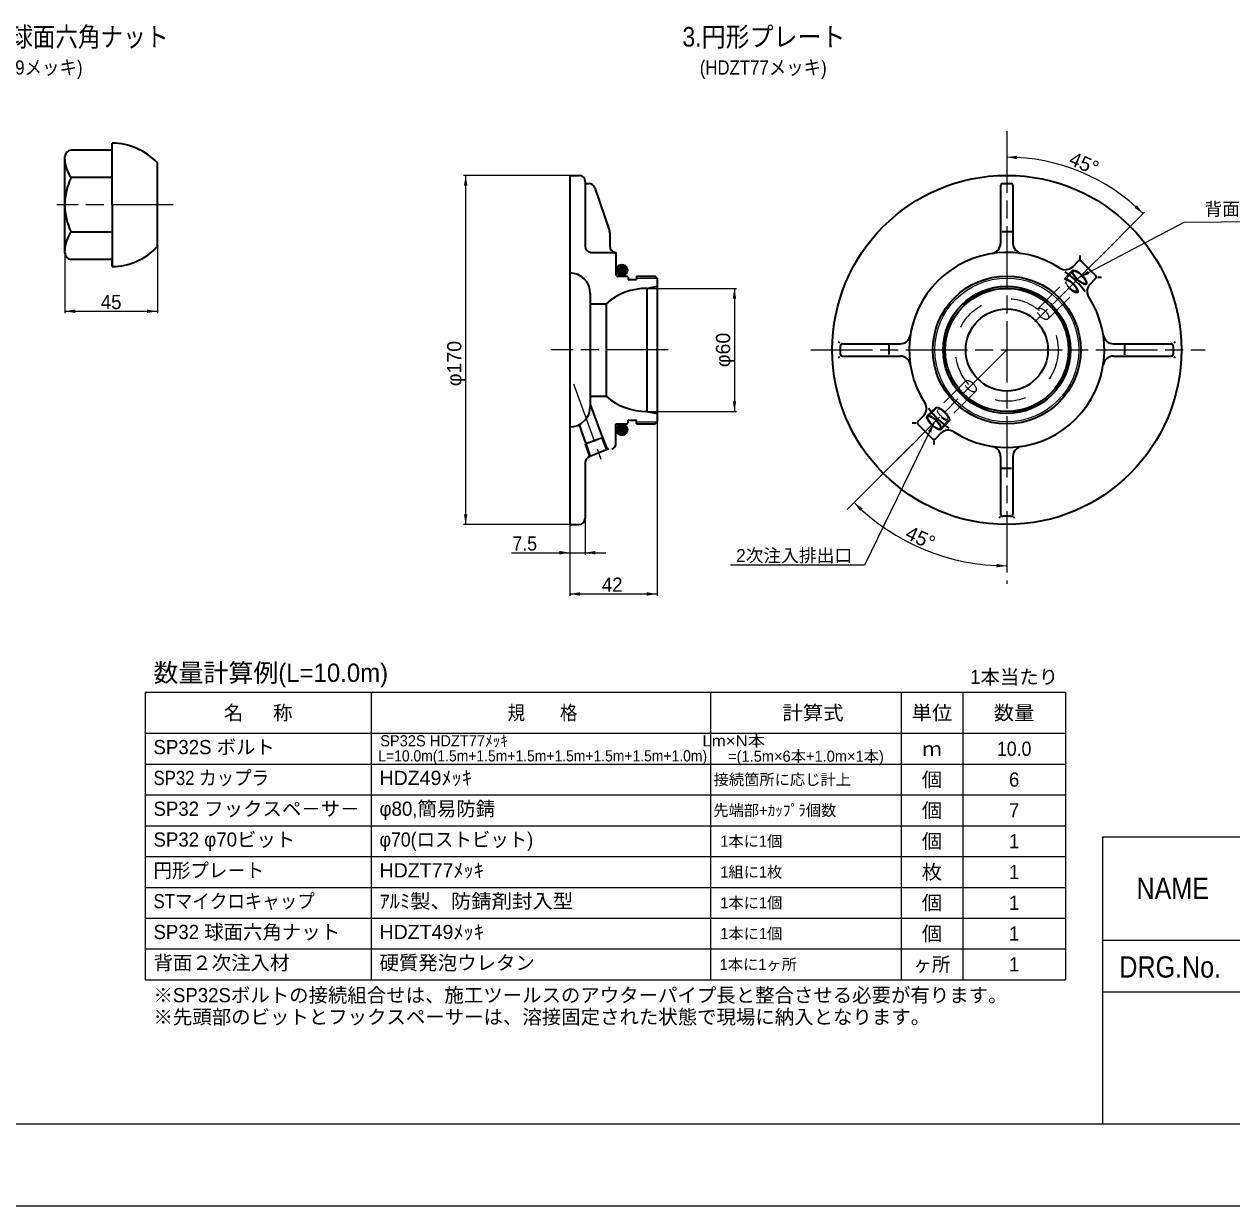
# Model space of a CAD drawing. Units: millimetres at full size, sheet at 1:2.5. Extents: x 2197 to 3877, y 1207 to 2409.
# Drawn here: x 2869 to 3457, y 1221 to 1797 of the extents above; entities that cross this region are included whole.
import ezdxf
from ezdxf.enums import TextEntityAlignment as Align

# ---------------------------------------------------------------- set-up
doc = ezdxf.new("R2010")
doc.units = ezdxf.units.MM
doc.header["$LTSCALE"] = 2.5
for name, pattern in [('CHAIN', [18.5, 12, -1.5, 3.5, -1.5]), ('CHAIN_DOUBLE_DASH', [23.5, 12, -1.5, 3.5, -1.5, 3.5, -1.5]), ('DASHED_SPACED', [12, 6, -6])]:
    doc.linetypes.add(name, pattern=pattern)
for name, color, linetype, lineweight in [('1外形線', 7, 'Continuous', 35), ('2細い実線', 3, 'Continuous', 20), ('3隠れ線', 2, 'DASHED_SPACED', 13), ('4中心線', 1, 'CHAIN', 15), ('5想像線', 6, 'CHAIN_DOUBLE_DASH', 13), ('6寸法線', 4, 'Continuous', 13), ('7 枠・タイトル', 7, 'Continuous', 13), ('8 数量表', 7, 'Continuous', 13)]:
    doc.layers.add(name, color=color, linetype=linetype, lineweight=lineweight)
doc.styles.add('ＭＳ Ｐゴシック', font='')
doc.styles.get('ＭＳ Ｐゴシック').set_extended_font_data('MS PGothic')

# ---------------------------------------------------------------- blocks, each defined once
blk = doc.blocks.new('filled_arrow')
at = {"color": 0, "linetype": 'Continuous', "lineweight": -2}
blk.add_solid([(7.5, 1.25), (0, 0), (7.5, -1.25)], dxfattribs=at)

msp = doc.modelspace()

# ---------------------------------------------------------------- hatches: boundary and pattern name
at = {"layer": '1外形線'}
for points in [[(3163.177, 1677.056, -1), (3157.477, 1677.056, -1)], [(3157.477, 1599.356, -1), (3163.177, 1599.356, -1)]]:
    msp.add_hatch(color=256, dxfattribs=at).paths.add_polyline_path(points)

# ---------------------------------------------------------------- linework, layer by layer
for p, q in [((2912.249, 1735.427), (2892.249, 1735.427)), ((2912.249, 1708.877), (2912.249, 1738.877)), ((2889.249, 1685.327), (2889.249, 1732.427)), ((2934.249, 1688.481), (2934.249, 1729.273)), ((3134.977, 1723.206), (3139.477, 1723.206)), ((3134.977, 1723.206), (3134.977, 1553.206)), ((2912.249, 1722.152), (2892.249, 1722.152)), ((3142.477, 1720.206), (3142.477, 1688.706)), ((3143.477, 1719.202), (3144.329, 1719.206)), ((3147.169, 1717.173), (3154.317, 1696.176)), ((3344.696, 1718.206), (3344.696, 1690.093)), ((3345.696, 1719.206), (3349.696, 1719.206)), ((3350.696, 1718.206), (3350.696, 1690.093)), ((2912.249, 1708.877), (2912.249, 1678.877)), ((2912.249, 1695.602), (2892.249, 1695.602)), ((3154.477, 1695.209), (3154.477, 1688.706)), ((3350.074, 1695.706), (3345.428, 1695.706)), ((2912.249, 1682.327), (2892.249, 1682.327)), ((2912.249, 1678.877), (2912.249, 1682.327)), ((3144.977, 1685.706), (3157.477, 1685.706)), ((3157.477, 1685.706), (3157.477, 1674.406)), ((3379.752, 1678.748), (3382.457, 1681.453)), ((3383.164, 1684.202), (3383.164, 1682.279)), ((3390.943, 1674.382), (3383.872, 1681.453)), ((3157.677, 1674.206), (3162.977, 1674.206)), ((3163.477, 1673.706), (3162.977, 1674.206)), ((3163.477, 1673.706), (3163.477, 1672.456)), ((3163.477, 1672.456), (3167.477, 1672.456)), ((3167.477, 1674.206), (3167.477, 1672.456)), ((3167.477, 1674.206), (3176.477, 1674.206)), ((3177.477, 1673.206), (3176.477, 1674.206)), ((3177.477, 1673.206), (3177.477, 1603.206)), ((3388.238, 1670.262), (3390.943, 1672.968)), ((3391.883, 1673.675), (3393.77, 1673.675)), ((3144.977, 1665.706), (3144.977, 1610.706)), ((3172.477, 1668.206), (3177.477, 1669.206)), ((3172.477, 1668.206), (3172.477, 1608.206)), ((3144.977, 1660.706), (3152.633, 1660.706)), ((3152.633, 1660.706), (3152.633, 1615.706)), ((3266.417, 1641.485), (3265.798, 1642.104)), ((3266.696, 1636.206), (3266.696, 1640.206)), ((3267.696, 1641.206), (3295.809, 1641.206)), ((3290.196, 1640.584), (3290.196, 1635.939)), ((3399.583, 1641.206), (3427.696, 1641.206)), ((3405.196, 1635.828), (3405.196, 1640.473)), ((3428.696, 1640.206), (3428.696, 1636.206)), ((3429.595, 1642.105), (3428.941, 1641.451)), ((3265.796, 1634.307), (3266.451, 1634.961)), ((3267.696, 1635.206), (3295.809, 1635.206)), ((3399.583, 1635.206), (3427.696, 1635.206)), ((3428.975, 1634.927), (3429.593, 1634.308)), ((3144.977, 1615.706), (3152.633, 1615.706)), ((3144.977, 1611.574), (3150.85, 1595.438)), ((3172.477, 1608.206), (3177.477, 1607.206)), ((3307.154, 1606.15), (3304.449, 1603.444)), ((3139.494, 1601.785), (3142.862, 1592.531)), ((3157.477, 1592.807), (3157.477, 1602.006)), ((3157.677, 1602.206), (3162.977, 1602.206)), ((3162.977, 1602.206), (3163.477, 1602.706)), ((3163.477, 1603.956), (3167.477, 1603.956)), ((3163.477, 1602.706), (3163.477, 1603.956)), ((3167.477, 1602.206), (3167.477, 1603.956)), ((3167.477, 1602.206), (3176.477, 1602.206)), ((3176.477, 1602.206), (3177.477, 1603.206)), ((3301.7, 1602.737), (3303.622, 1602.737)), ((3311.52, 1594.959), (3304.449, 1602.03)), ((3151.245, 1595.582), (3142.467, 1592.387)), ((3153.001, 1589.623), (3150.699, 1595.383)), ((3312.227, 1594.019), (3312.227, 1592.131)), ((3315.639, 1597.664), (3312.934, 1594.959)), ((3145.047, 1586.404), (3143.013, 1592.586)), ((3154.003, 1589.988), (3144.433, 1586.158)), ((3142.46, 1583.339), (3142.46, 1556.206)), ((3344.696, 1586.319), (3344.696, 1558.206)), ((3350.696, 1586.319), (3350.696, 1558.206)), ((3345.318, 1580.706), (3349.963, 1580.706)), ((3134.977, 1553.206), (3139.46, 1553.206)), ((3344.417, 1556.927), (3343.798, 1556.308)), ((3349.696, 1557.206), (3345.696, 1557.206)), ((3351.595, 1556.307), (3350.941, 1556.961))]:
    msp.add_line(p, q, dxfattribs=at)
for radius in [85, 36, 31, 30, 20]:
    msp.add_circle((3347.696, 1638.206), radius, dxfattribs=at)
for centre, radius, start, end in [((2892.249, 1732.427), 3, 90, 180), ((2912.249, 1708.877), 30, 42.83343, 90), ((2904.249, 1731.152), 15, 180, 216.8699), ((3139.477, 1720.206), 3, 0, 90), ((2920.12, 1708.877), 30.871, 154.53143, 180), ((3143.477, 1720.202), 1, 180, 270.48981), ((3144.329, 1716.206), 3, 18.79989, 90.48981), ((3345.696, 1718.206), 1, 90, 180), ((3349.696, 1718.206), 1, 0, 90), ((2920.12, 1708.877), 30.871, 180, 205.46857), ((2904.249, 1686.602), 15, 143.1301, 180), ((3151.477, 1695.209), 3, 0, 18.79989), ((2912.249, 1708.877), 30, 270, 317.16657), ((3145.477, 1688.706), 3, 180, 270), ((3157.477, 1688.706), 3, 180, 270), ((3339.696, 1690.093), 5, 279.11496, 0), ((3355.696, 1690.093), 5, 180, 260.88504), ((2892.249, 1685.327), 3, 180, 270), ((3347.696, 1638.206), 47.5, 57.09445, 212.90555), ((3383.164, 1680.746), 1, 45, 135), ((3134.977, 1665.706), 10, 0, 90), ((3376.217, 1682.283), 5, 237.09445, 315), ((3347.696, 1638.206), 47.5, 36.56468, 53.26163), ((3391.773, 1666.727), 5, 135, 212.90555), ((3390.236, 1673.675), 1, 315, 45), ((3172.477, 1638.206), 30, 90, 131.40962), ((3347.696, 1638.206), 47.5, 237.09445, 32.90555), ((3267.696, 1640.206), 1, 90, 180), ((3295.809, 1646.206), 5, 270, 350.88504), ((3399.583, 1646.206), 5, 189.11496, 270), ((3427.696, 1640.206), 1, 0, 90), ((3267.696, 1636.206), 1, 180, 270), ((3295.809, 1630.206), 5, 9.11496, 90), ((3399.583, 1630.206), 5, 90, 170.88504), ((3427.696, 1636.206), 1, 270, 0), ((3134.977, 1610.706), 10, 270, 0), ((3172.477, 1638.206), 30, 228.59038, 270), ((3303.619, 1609.685), 5, 315, 32.90555), ((3347.696, 1638.206), 47.5, 216.73837, 233.43532), ((3157.677, 1602.006), 0.2, 90, 180), ((3305.156, 1602.737), 1, 135, 225), ((3319.175, 1594.129), 5, 57.09445, 135), ((3312.227, 1595.666), 1, 225, 315), ((3154.477, 1592.807), 3, 290, 0), ((3339.696, 1586.319), 5, 0, 80.88504), ((3355.696, 1586.319), 5, 99.11496, 180), ((3145.46, 1583.339), 3, 110, 180), ((3345.696, 1558.206), 1, 180, 270), ((3349.696, 1558.206), 1, 270, 0), ((3139.46, 1556.206), 3, 270, 0)]:
    msp.add_arc(centre, radius, start, end, dxfattribs=at)
for centre in [(3383.085, 1673.595), (3312.307, 1602.817)]:
    msp.add_ellipse(centre, major_axis=(-3.029, 3.029), ratio=0.34202, dxfattribs=at)
at = {"layer": '2細い実線'}
for p, q in [((3167.477, 1673.206), (3177.477, 1673.206)), ((3167.477, 1603.206), (3177.477, 1603.206)), ((3153.547, 1589.822), (3151.245, 1595.582)), ((3144.507, 1586.188), (3142.467, 1592.387))]:
    msp.add_line(p, q, dxfattribs=at)
msp.add_circle((3347.696, 1638.206), 35, dxfattribs=at)
for centre in [(3383.085, 1673.595), (3312.307, 1602.817)]:
    msp.add_ellipse(centre, major_axis=(-3.439, 3.439), ratio=0.34202, dxfattribs=at)
at = {"layer": '3隠れ線'}
for p, q in [((3375.663, 1672.778), (3379.646, 1677.034)), ((3376.074, 1672.367), (3380.056, 1676.624)), ((3362.827, 1658.287), (3376.49, 1671.95)), ((3367.776, 1653.337), (3381.44, 1667.001)), ((3327.597, 1623.057), (3313.951, 1609.411)), ((3332.547, 1618.107), (3318.901, 1604.462)), ((3313.124, 1610.239), (3308.867, 1606.256)), ((3313.535, 1609.828), (3309.278, 1605.845)), ((3319.318, 1604.045), (3315.335, 1599.788)), ((3319.729, 1603.634), (3315.746, 1599.377))]:
    msp.add_line(p, q, dxfattribs=at)
for radius in [30.428, 25]:
    msp.add_circle((3347.696, 1638.206), radius, dxfattribs=at)
for centre, major_axis, ratio in [((3378.965, 1669.475), (-3.302, 3.302), 0.34202), ((3378.965, 1669.475), (-2.892, 2.892), 0.34202), ((3378.965, 1669.475), (-2.475, 2.475), 0.34202), ((3365.301, 1655.812), (-2.475, 2.475), 0.507713), ((3330.072, 1620.582), (-2.475, 2.475), 0.51516), ((3316.426, 1606.937), (-3.302, 3.302), 0.34202), ((3316.426, 1606.937), (-2.475, 2.475), 0.34202)]:
    msp.add_ellipse(centre, major_axis=major_axis, ratio=ratio, dxfattribs=at)
at = {"layer": '4中心線'}
for p, q in [((3347.696, 1744.779), (3347.696, 1524.321)), ((2941.925, 1708.877), (2885.396, 1708.877)), ((3391.399, 1681.909), (3361.32, 1651.83)), ((3182.807, 1638.206), (3125.754, 1638.206)), ((3252.331, 1638.206), (3444.162, 1638.206)), ((3347.696, 1638.206), (3269.967, 1560.477)), ((3136.753, 1621.741), (3150.104, 1585.061))]:
    msp.add_line(p, q, dxfattribs=at)
at = {"layer": '5想像線'}
for centre in [(3160.327, 1677.056), (3160.327, 1599.356)]:
    msp.add_circle(centre, 2.85, dxfattribs=at)
at = {"layer": '6寸法線'}
for p, q in [((3134.914, 1723.206), (3083.306, 1723.206)), ((3084.306, 1723.206), (3084.306, 1553.206)), ((3391.443, 1681.954), (3414.768, 1705.278)), ((2934.249, 1689.918), (2934.249, 1656.049)), ((2889.249, 1685.265), (2889.249, 1656.049)), ((3172.539, 1668.206), (3216.142, 1668.206)), ((3215.142, 1668.206), (3215.142, 1608.206)), ((2889.249, 1657.049), (2934.249, 1657.049)), ((3172.539, 1608.206), (3216.142, 1608.206)), ((3177.477, 1603.143), (3177.477, 1518.404)), ((3302.029, 1592.539), (3272.642, 1563.152)), ((3134.914, 1553.206), (3083.306, 1553.206)), ((3134.977, 1553.143), (3134.977, 1538.496)), ((3134.977, 1553.143), (3134.977, 1518.404)), ((3142.46, 1556.143), (3142.46, 1538.496)), ((3347.696, 1542.041), (3347.696, 1532.064)), ((3106.543, 1539.496), (3152.46, 1539.496)), ((3134.977, 1519.404), (3177.477, 1519.404))]:
    msp.add_line(p, q, dxfattribs=at)
for points in [[(3383.112, 1673.622), (3387.534, 1675.956), (3433.971, 1700.469), (3506.667, 1701.013)], [(3312.307, 1602.817), (3310.115, 1598.323), (3278.422, 1533.338), (3213.282, 1533.338)]]:
    msp.add_lwpolyline(points, dxfattribs=at)
for radius, start, end in [(93.854, 45, 90), (105.142, 225, 270)]:
    msp.add_arc((3347.696, 1638.206), radius, start, end, dxfattribs=at)
at = {"layer": '7 枠・タイトル'}
for p, q in [((3394.195, 1401.153), (3394.195, 1261.457)), ((3394.195, 1401.153), (3836.512, 1401.153)), ((3394.195, 1350.852), (3836.512, 1350.852)), ((3394.195, 1325.701), (3836.512, 1325.701)), ((2236.512, 1261.457), (3836.512, 1261.457)), ((2196.512, 1221.457), (3876.512, 1221.457))]:
    msp.add_line(p, q, dxfattribs=at)
at = {"layer": '8 数量表'}
for p, q in [((2928.302, 1471.534), (3376.268, 1471.534)), ((2928.302, 1471.534), (2928.302, 1331.534)), ((3038.302, 1471.534), (3038.302, 1331.534)), ((3203.421, 1471.534), (3203.421, 1331.534)), ((3296.268, 1471.534), (3296.268, 1331.534)), ((3326.268, 1471.534), (3326.268, 1331.534)), ((3376.268, 1471.534), (3376.268, 1331.534)), ((2928.302, 1451.534), (3376.268, 1451.534)), ((2928.302, 1436.534), (3376.268, 1436.534)), ((2928.302, 1421.534), (3288.302, 1421.534)), ((2928.302, 1421.534), (3376.268, 1421.534)), ((2928.302, 1406.534), (3376.268, 1406.534)), ((2928.302, 1391.534), (3376.268, 1391.534)), ((2928.302, 1376.534), (3376.268, 1376.534)), ((2928.302, 1361.534), (3376.268, 1361.534)), ((2928.302, 1346.534), (3376.268, 1346.534)), ((2928.302, 1331.534), (3376.268, 1331.534))]:
    msp.add_line(p, q, dxfattribs=at)

# ---------------------------------------------------------------- block references
at = {"layer": '6寸法線', "xscale": 0.667, "yscale": 0.667}
for p, rotation in [((3347.696, 1732.06), 358.5), ((3084.306, 1723.206), 270), ((3414.06, 1704.571), 136.5), ((3383.112, 1673.622), 27.8), ((3215.142, 1668.206), 270), ((2934.249, 1657.049), 180), ((3215.142, 1608.206), 90), ((3312.307, 1602.817), 244), ((3273.349, 1563.859), 316.4), ((3084.306, 1553.206), 90), ((3134.977, 1539.496), 180), ((3347.696, 1533.064), 178.6), ((3177.477, 1519.404), 180)]:
    msp.add_blockref('filled_arrow', p, dxfattribs=dict(at, rotation=rotation))
for p in [(2889.249, 1657.049), (3142.46, 1539.496), (3134.977, 1519.404)]:
    msp.add_blockref('filled_arrow', p, dxfattribs=at)

# ---------------------------------------------------------------- texts
at = {"layer": '6寸法線', "style": 'ＭＳ Ｐゴシック', "width": 1.05}
for s, rotation, p in [('45°', 337.5, (3385.334, 1729.073)), ('φ60', 90, (3209.588, 1638.206)), ('φ170', 90, (3078.752, 1631.573)), ('45°', 335.334, (3305.696, 1546.747))]:
    msp.add_text(s, height=6.928, rotation=rotation, dxfattribs=at).set_placement(p, align=Align.MIDDLE_CENTER)
at = {"layer": '6寸法線', "style": 'ＭＳ Ｐゴシック'}
for s, p in [('背面2次注入口', (3500.35, 1706.83)), ('2次注入排出口', (3272.422, 1538.107))]:
    msp.add_text(s, height=6.334, dxfattribs=at).set_placement(p, align=Align.MIDDLE_RIGHT)
for s, p in [('45', (2911.749, 1661.549)), ('42', (3155.635, 1523.904))]:
    msp.add_text(s, height=6.928, dxfattribs=at).set_placement(p, align=Align.MIDDLE_CENTER)
at = {"layer": '6寸法線', "style": 'ＭＳ Ｐゴシック', "width": 0.95}
msp.add_text('7.5', height=6.928, dxfattribs=at).set_placement((3113.072, 1543.996), align=Align.MIDDLE_CENTER)
at = {"layer": '7 枠・タイトル', "style": 'ＭＳ Ｐゴシック'}
for s, width, p in [('2.ＳＰ３２球面六角ナット', 0.85, (2939.677, 1790.672)), ('3.円形プレート', 0.9, (3269.118, 1790.699))]:
    msp.add_text(s, height=9.501, dxfattribs=dict(at, width=width)).set_placement(p, align=Align.MIDDLE_RIGHT)
at = {"layer": '7 枠・タイトル', "style": 'ＭＳ Ｐゴシック', "width": 0.9}
for s, p in [('(HDZT49メッキ)', (2866.966, 1775.741)), ('(HDZT77メッキ)', (3229.146, 1775.741))]:
    msp.add_text(s, height=6.928, dxfattribs=at).set_placement(p, align=Align.MIDDLE_CENTER)
for s, p in [('NAME', (3410.817, 1367.76)), ('DRG.No.', (3402.478, 1329.492))]:
    msp.add_text(s, height=10.37, dxfattribs=at).set_placement(p, align=Align.BOTTOM_LEFT)
at = {"layer": '8 数量表', "style": 'ＭＳ Ｐゴシック'}
for s, height, p in [('数量計算例(L=10.0m)', 8.908, (2932.374, 1473.902)), ('SP32S ボルト', 6.928, (2932.374, 1439.282)), ('SP32 フックスペ－サ－', 6.928, (2932.374, 1409.282)), ('φ80,簡易防錆', 6.928, (3042.374, 1409.282)), ('SP32 φ70ビット', 6.928, (2932.374, 1394.282)), ('SP32 球面六角ナット', 6.928, (2932.374, 1349.282)), ('背面２次注入材', 6.928, (2932.374, 1334.282)), ('硬質発泡ウレタン', 6.928, (3042.374, 1334.282)), ('※SP32Sボルトの接続組合せは、施工ツールスのアウターパイプ長と整合させる必要が有ります。', 6.928, (2932.374, 1318.509)), ('※先頭部のビットとフックスペーサーは、溶接固定された状態で現場に納入となります。', 6.928, (2932.374, 1307.912))]:
    msp.add_text(s, height=height, dxfattribs=at).set_placement(p, align=Align.BOTTOM_LEFT)
for s, height, p in [('1本当たり', 6.928, (3351.268, 1479.034)), ('名\u3000  称', 6.928, (2983.302, 1461.534)), ('SP32S HDZT77ﾒｯｷ', 5.444, (3073.803, 1447.913)), (' =(1.5m×6本+1.0m×1本)', 5.444, (3248.944, 1440.391)), ('ｍ', 6.928, (3311.268, 1444.034)), ('接続箇所に応じ計上', 5.444, (3238.421, 1429.034)), ('6', 6.928, (3351.268, 1429.034)), ('先端部+ｶｯﾌﾟﾗ個数', 5.444, (3234.77, 1414.034)), ('7', 6.928, (3351.268, 1414.034)), ('1', 6.928, (3351.268, 1399.034)), ('1', 6.928, (3351.268, 1384.034)), ('1', 6.928, (3351.268, 1384.034)), ('1', 6.928, (3351.268, 1369.034)), ('1', 6.928, (3351.268, 1354.034)), ('1', 6.928, (3351.268, 1339.034))]:
    msp.add_text(s, height=height, dxfattribs=at).set_placement(p, align=Align.MIDDLE_CENTER)
for s, width, p in [('規\u3000\u3000格', 0.9, (3121.719, 1461.534)), ('計算式', 1.05, (3253.365, 1461.534)), ('単位', 1.05, (3311.268, 1461.534)), ('数量', 1.05, (3351.268, 1461.534)), ('10.0', 0.95, (3351.268, 1444.034)), ('個', 1.05, (3311.268, 1429.034)), ('個', 1.05, (3311.268, 1414.034)), ('個', 1.05, (3311.268, 1414.034)), ('個', 1.05, (3311.268, 1399.034)), ('枚', 1.05, (3311.268, 1384.034)), ('個', 1.05, (3311.268, 1369.034)), ('個', 1.05, (3311.268, 1369.034)), ('個', 1.05, (3311.268, 1369.034)), ('個', 1.05, (3311.268, 1354.034)), ('ヶ所', 0.95, (3311.268, 1339.034))]:
    msp.add_text(s, height=6.928, dxfattribs=dict(at, width=width)).set_placement(p, align=Align.MIDDLE_CENTER)
at = {"layer": '8 数量表', "style": 'ＭＳ Ｐゴシック', "width": 1.15}
msp.add_text('Lm×N本', height=5.444, dxfattribs=at).set_placement((3230.134, 1447.863), align=Align.MIDDLE_RIGHT)
at = {"layer": '8 数量表', "style": 'ＭＳ Ｐゴシック', "width": 0.95}
msp.add_text('L=10.0m(1.5m+1.5m+1.5m+1.5m+1.5m+1.5m+1.0m)', height=5.444, dxfattribs=at).set_placement((3041.787, 1440.572), align=Align.MIDDLE_LEFT)
at = {"layer": '8 数量表', "style": 'ＭＳ Ｐゴシック'}
for s, width, p in [('SP32 カップラ', 0.9, (2932.374, 1424.282)), ('HDZ49ﾒｯｷ', 1.05, (3042.374, 1424.282)), ('φ70(ロストビット)', 0.95, (3042.374, 1394.282)), ('円形プレ－ト', 0.95, (2932.374, 1379.282)), ('HDZT77ﾒｯｷ', 1.05, (3042.374, 1379.282)), ('STマイクロキャップ', 0.9, (2932.374, 1364.282)), ('ｱﾙﾐ製、防錆剤封入型', 1.05, (3042.374, 1364.282)), ('HDZT49ﾒｯｷ', 1.05, (3042.374, 1349.282))]:
    msp.add_text(s, height=6.928, dxfattribs=dict(at, width=width)).set_placement(p, align=Align.BOTTOM_LEFT)
for s, p in [('1本に1個', (3238.421, 1399.034)), ('1組に1枚', (3238.421, 1384.034)), ('1本に1個', (3238.421, 1369.034)), ('1本に1個', (3238.421, 1354.034)), ('1本に1ヶ所', (3245.568, 1339.034))]:
    msp.add_text(s, height=5.444, dxfattribs=at).set_placement(p, align=Align.MIDDLE_RIGHT)

doc.saveas('drawing.dxf')
